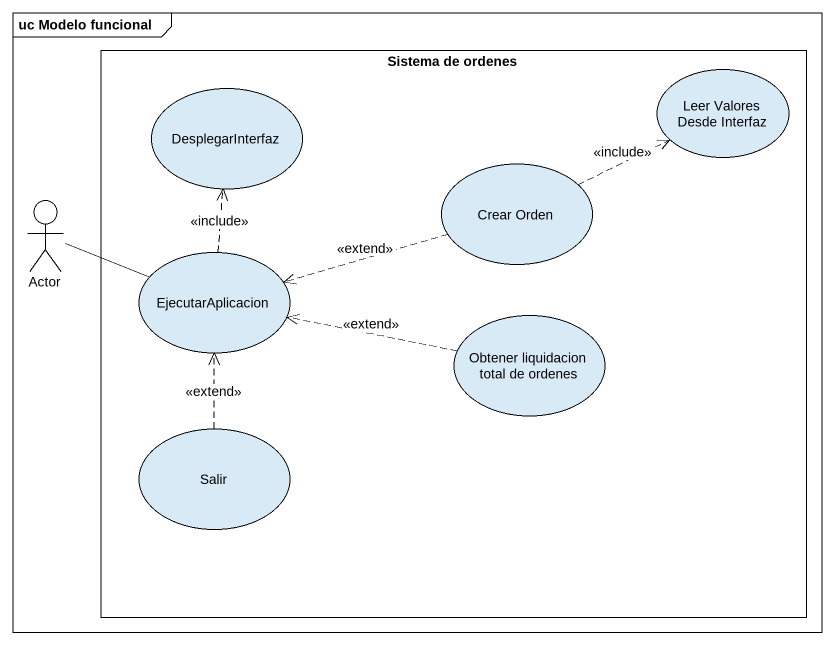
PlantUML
@startuml
mainframe uc Modelo funcional
rectangle "Sistema de ordenes" as Sistema_de_ordenes {
  usecase "Leer Valores Desde Interfaz" as Leer_Valores_Desde_Interfaz
  usecase DesplegarInterfaz
  usecase "Crear Orden" as Crear_Orden
  usecase EjecutarAplicacion
  usecase "Obtener liquidacion total de ordenes" as Obtener_liquidacion_total
  usecase Salir
}
actor "Actor" as Actor_
Crear_Orden .right.> Leer_Valores_Desde_Interfaz : <<include>>
Crear_Orden .left.> EjecutarAplicacion : <<extend>>
Actor_ -right- EjecutarAplicacion
EjecutarAplicacion .up.> DesplegarInterfaz : <<include>>
Obtener_liquidacion_total .left.> EjecutarAplicacion : <<extend>>
Salir .up.> EjecutarAplicacion : <<extend>>
@enduml
